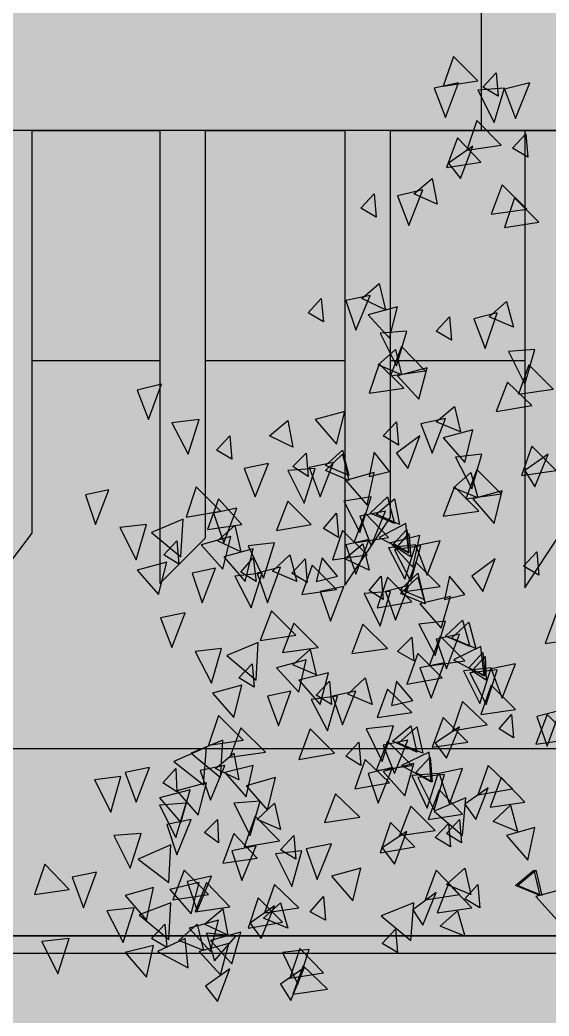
# Model space of a CAD drawing. Header units: inches. Extents: x 11.9 to 85.3, y 5.2 to 37.4.
# Drawn here: x 20.34 to 23.97, y 27 to 33.83 of the extents above; entities that cross this region are included whole.
import ezdxf

# ---------------------------------------------------------------- set-up
doc = ezdxf.new("R2010")
doc.units = ezdxf.units.IN
doc.header["$MEASUREMENT"] = 0
doc.layers.add('CAY', color=94, linetype='Continuous')
doc.layers.add('Layer1', color=7, linetype='Continuous')

msp = doc.modelspace()

# ---------------------------------------------------------------- hatches: boundary and pattern name
at = {"true_color": 0x212121}
h = msp.add_hatch(color=250, dxfattribs=at)
h.dxf.hatch_style = 1
h.paths.add_polyline_path([(54.57190659552847, 37.17983927579104), (50.06644333086626, 37.17983927579104), (50.06644333086626, 33.06538697426542), (54.57190659552847, 33.06538697426542)])
h.paths.add_polyline_path([(50.06644333086626, 37.17983927579104), (45.78028815526497, 37.17983927579104), (45.78028815526497, 33.06538697426542), (50.06644333086626, 33.06538697426542)])
h.paths.add_polyline_path([(63.63482832828137, 37.17983927579104), (59.06090084381333, 37.17983927579104), (59.06090084381333, 33.06538697426542), (63.63482832828137, 33.06538697426542)])
h.paths.add_polyline_path([(68.1994871460623, 37.17983927579104), (63.63482832828137, 37.17983927579104), (63.63482832828137, 33.06538697426542), (68.1994871460623, 33.06538697426542)])
h.paths.add_polyline_path([(72.73725798998038, 37.17983927579104), (68.1994871460623, 37.17983927579104), (68.1994871460623, 33.06538697426542), (72.73719709223224, 33.06538697426542)])
h.paths.add_polyline_path([(84.2395012463575, 37.17983927579104), (72.73725798998038, 37.17983927579104), (72.73719709223224, 33.06538697426542), (84.2395012463575, 33.06538697426542)])
h.paths.add_polyline_path([(45.78028815526497, 37.17983927579104), (41.29921296777536, 37.17983927579104), (41.29921296777536, 33.06538697426542), (45.78028815526497, 33.06538697426542)])
h.paths.add_polyline_path([(41.29921296777536, 37.17983927579104), (36.80747920339996, 37.17983927579104), (36.80747920339996, 33.06538697426542), (41.29921296777536, 33.06538697426542)])
h.paths.add_polyline_path([(36.80747920339996, 37.17983927579104), (32.30855641572708, 37.17983927579104), (32.30855641572708, 33.06538697426542), (36.80747920339996, 33.06538697426542)])
h.paths.add_polyline_path([(32.30855641572708, 37.17983927579104), (27.86789585698935, 37.17983927579104), (27.86789585698935, 33.06538697426542), (32.30855641572708, 33.06538697426542)])
h.paths.add_polyline_path([(27.86789585698935, 37.17983927579104), (23.41912413006733, 37.17983927579104), (23.41912413006733, 33.06538697426542), (27.86789585698935, 33.06538697426542)])
h.paths.add_polyline_path([(23.41912413006733, 37.17983927579104), (16.74269277088535, 37.17983927579104), (16.74269277088536, 33.06538697426542), (23.41912413006733, 33.06538697426542)])
h.paths.add_polyline_path([(76.5211362846486, 33.24814893767909), (76.5211362846486, 36.80050232343025)], flags=16)
h = msp.add_hatch(color=250, dxfattribs=at)
h.dxf.hatch_style = 1
h.paths.add_polyline_path([(84.3292979808011, 28.83121944072146), (16.83248950532897, 28.83121944072146), (16.83248950532897, 27.54859044173514), (84.3292979808011, 27.54859044173514)])
at = {"true_color": 0x636466}
h = msp.add_hatch(color=251, dxfattribs=at)
h.dxf.hatch_style = 1
edge = h.paths.add_edge_path()
edge.add_line((63.27008515313483, 27.42711186743758), (19.22049688005114, 27.42711186743758))
edge.add_line((19.22049688005114, 27.42711186743758), (19.22049688005114, 24.98862844632435))
edge.add_line((19.22049688005114, 24.98862844632435), (34.51092551065878, 24.98862844632435))
edge.add_spline(control_points=[(34.51092551065871, 24.98862844632434), (35.99142900991613, 25.13507881856365), (36.90323661476676, 24.98862844632434)], knot_values=[5.091487323738708, 5.091487323738708, 5.091487323738708, 5.99118152593925, 5.99118152593925, 5.99118152593925], weights=[0.9157336511955031, 0.8070792727981706, 0.8906515216734583], degree=2, periodic=0)
edge.add_line((36.90323661476669, 24.98862844632435), (63.27008515313483, 24.98862844632435))
edge.add_line((63.27008515313483, 24.98862844632435), (63.27008515313483, 27.42711186743758))
h.paths.add_polyline_path([(27.72061589274614, 26.93160620242005), (31.56513059625962, 26.93160620242005), (63.06123485490596, 26.93160620242005), (63.06123485490596, 25.13938413375021), (19.46964368893586, 25.13938413375021), (19.46964368893586, 25.18368565117137), (19.46964368893586, 26.93160620242005)], flags=16)
at = {"layer": 'Layer1', "true_color": 0x636466}
h = msp.add_hatch(color=251, dxfattribs=at)
h.dxf.hatch_style = 1
h.paths.add_polyline_path([(18.91550418838784, 31.49360283497256), (18.91550418838784, 33.07179527499283), (16.83248950532897, 33.07179527499283), (16.83248950532897, 28.83121944072146)])
h.paths.add_polyline_path([(20.13104685007107, 33.07179527499283), (19.23918592189307, 33.07179527499283), (19.23918592189307, 31.49360283497256), (20.13104685007107, 31.49360283497256)])
h.paths.add_polyline_path([(21.30454794892773, 33.07179527499283), (20.42833372920654, 33.07179527499283), (20.42833372920654, 31.49360283497256), (21.30454794892773, 31.49360283497256)])
h.paths.add_polyline_path([(22.57192900775345, 33.07179527499283), (21.61748153651996, 33.07179527499283), (21.61748153651996, 31.49360283497256), (22.57192900775345, 31.49360283497256)])
h.paths.add_polyline_path([(23.8080169404372, 33.07179527499283), (22.88486259534568, 33.07179527499283), (22.88486259534568, 31.49360283497256), (23.8080169404372, 31.49360283497256)])
h.paths.add_polyline_path([(24.98151803929386, 33.07179527499283), (24.10530381957267, 33.07179527499283), (24.10530381957267, 31.49360283497256), (24.98151803929386, 31.49360283497256)])
h.paths.add_polyline_path([(26.18631255506409, 33.07179527499283), (25.32574504379966, 33.07179527499283), (25.32574504379966, 31.49360283497256), (26.18631255506409, 31.49360283497256)])
h.paths.add_polyline_path([(26.82782643870536, 33.07179527499283), (26.49924614265632, 33.07179527499283), (26.49924614265632, 31.49360283497256), (26.82782643870536, 31.49360283497256)])
h.paths.add_polyline_path([(27.43804690543305, 33.07179527499283), (27.14076002629758, 33.07179527499283), (27.14076002629758, 31.49360283497256), (27.43804690543305, 31.49360283497256)])
h.paths.add_polyline_path([(28.02815121404336, 33.07179527499283), (27.70404065842655, 33.07179527499283), (27.70404065842655, 31.49360283497256), (28.02815121404336, 31.49360283497256)])
h.paths.add_polyline_path([(28.64578257554047, 33.07179527499283), (28.3317597576816, 33.07179527499283), (28.3317597576816, 31.49360283497256), (28.64578257554047, 31.49360283497256)])
h.paths.add_polyline_path([(29.22988797608048, 33.07179527499283), (28.9284032279221, 33.07179527499283), (28.9284032279221, 31.49360283497256), (29.22988797608048, 31.49360283497256)])
h.paths.add_polyline_path([(29.85793361179827, 33.07179527499283), (29.51250862846211, 33.07179527499283), (29.51250862846211, 31.49360283497256), (29.85793361179827, 31.49360283497256)])
h.paths.add_polyline_path([(30.50168062102625, 33.07179527499283), (30.14055426417991, 33.07179527499283), (30.14055426417991, 31.49360283497256), (30.50168062102625, 31.49360283497256)])
h.paths.add_polyline_path([(31.12972654751559, 33.07179527499283), (30.7528991079306, 33.07179527499283), (30.7528991079306, 31.49360283497256), (31.12972654751559, 31.49360283497256)])
h.paths.add_polyline_path([(31.67926676954022, 33.07179527499283), (31.3809447436484, 33.07179527499283), (31.3809447436484, 31.49360283497256), (31.67926676954022, 31.49360283497256)])
h.paths.add_polyline_path([(32.22880670079331, 33.07179527499283), (31.93048496567303, 33.07179527499283), (31.93048496567303, 31.49360283497256), (32.22880670079331, 31.49360283497256)])
h.paths.add_polyline_path([(32.77834692281789, 33.07179527499283), (32.43292164871019, 33.07179527499283), (32.43292164871019, 31.49360283497256), (32.77834692281789, 31.49360283497256)])
h.paths.add_polyline_path([(33.37499039305845, 33.07179527499283), (33.0295651189507, 33.07179527499283), (33.0295651189507, 31.49360283497256), (33.37499039305845, 31.49360283497256)])
h.paths.add_polyline_path([(33.95593278056032, 33.07179527499283), (33.62620858919126, 33.07179527499283), (33.62620858919126, 31.49360283497256), (33.95593278056032, 31.49360283497256)])
h.paths.add_polyline_path([(34.5996797897883, 33.07179527499283), (34.22285205943177, 33.07179527499283), (34.22285205943177, 31.49360283497256), (34.5996797897883, 31.49360283497256)])
h.paths.add_polyline_path([(35.14921972104139, 33.07179527499283), (34.81949582044388, 33.07179527499283), (34.81949582044388, 31.49360283497256), (35.14921972104139, 31.49360283497256)])
h.paths.add_polyline_path([(35.76156456479208, 33.07179527499283), (35.41613929068438, 33.07179527499283), (35.41613929068438, 31.49360283497256), (35.76156456479208, 31.49360283497256)])
h.paths.add_polyline_path([(36.35820803503265, 33.07179527499283), (35.99708167818625, 33.07179527499283), (35.99708167818625, 31.49360283497256), (36.35820803503265, 31.49360283497256)])
h.paths.add_polyline_path([(36.89727593784357, 33.07179527499283), (36.57802406568817, 33.07179527499283), (36.57802406568817, 31.49360283497256), (36.89727593784357, 31.49360283497256)])
h.paths.add_polyline_path([(37.52009281003643, 33.07179527499283), (37.17466753592868, 33.07179527499283), (37.17466753592868, 31.49360283497256), (37.52009281003643, 31.49360283497256)])
h.paths.add_polyline_path([(38.13243736301558, 33.07179527499283), (37.73990884069195, 33.07179527499283), (37.73990884069195, 31.49360283497256), (38.13243736301558, 31.49360283497256)])
h.paths.add_polyline_path([(38.70839883368143, 33.07179527499283), (38.32085122819382, 33.07179527499283), (38.32085122819382, 31.49360283497256), (38.70839883368143, 31.49360283497256)])
h.paths.add_polyline_path([(39.35214584290941, 33.07179527499283), (38.92821486433695, 33.07179527499283), (38.92821486433695, 31.49360283497256), (39.35214584290941, 31.49360283497256)])
h.paths.add_polyline_path([(39.90168577416244, 33.07179527499283), (39.55626050005475, 33.07179527499283), (39.55626050005475, 31.49360283497256), (39.90168577416244, 31.49360283497256)])
h.paths.add_polyline_path([(41.78582326285897, 33.07179527499283), (41.38900970221897, 33.07179527499283), (41.383858504454, 31.49360283497256), (41.78582326285897, 31.49360283497256)])
h.paths.add_polyline_path([(41.17347870987982, 33.07179527499283), (40.78094989678465, 33.07179527499283), (40.78094989678465, 31.49360283497256), (41.17347870987982, 31.49360283497256)])
h.paths.add_polyline_path([(40.54543278339042, 33.07179527499283), (40.16860534380544, 33.07179527499283), (40.16860534380544, 31.49360283497256), (40.54543278339042, 31.49360283497256)])
at = {"layer": 'Layer1', "true_color": 0x000000}
h = msp.add_hatch(color=18, dxfattribs=at)
h.dxf.hatch_style = 1
h.paths.add_polyline_path([(19.23918592189307, 33.07179527499283), (18.91550418838784, 33.07179527499283), (18.91550418838784, 31.49360283497256), (19.23918592189307, 31.49360283497256)])
h.paths.add_polyline_path([(19.23918592189307, 31.49360283497256), (18.91550418838784, 31.49360283497256), (18.91550418838784, 29.85607527138731), (19.23918592189307, 30.0905093001262)])
h.paths.add_polyline_path([(20.42833372920654, 33.07179527499283), (20.13104685007107, 33.07179527499283), (20.13104685007107, 31.49360283497256), (20.42833372920654, 31.49360283497256)])
h.paths.add_polyline_path([(20.42833372920654, 31.49360283497256), (20.13104685007107, 31.49360283497256), (20.13104685007107, 29.91859099718896), (20.42833372920654, 30.30931434043198)])
h.paths.add_polyline_path([(21.61748153651996, 33.07179527499283), (21.30454794892773, 33.07179527499283), (21.30454794892773, 31.49360283497256), (21.61748153651996, 31.49360283497256)])
h.paths.add_polyline_path([(21.61748153651996, 31.49360283497256), (21.30454794892773, 31.49360283497256), (21.30454794892773, 29.96547784852291), (21.61748153651996, 30.27805647753115)])
h.paths.add_polyline_path([(22.88486259534568, 31.49360283497256), (22.57192900775345, 31.49360283497256), (22.57192900775345, 29.94984886008979), (22.88486259534568, 30.41871680360215)])
h.paths.add_polyline_path([(22.88486259534568, 33.07179527499283), (22.57192900775345, 33.07179527499283), (22.57192900775345, 31.49360283497256), (22.88486259534568, 31.49360283497256)])
h.paths.add_polyline_path([(24.10530381957267, 33.07179527499284), (23.8080169404372, 33.07179527499284), (23.8080169404372, 31.49360283497256), (24.10530381957267, 31.49360283497256)])
h.paths.add_polyline_path([(24.10530381957267, 31.49360283497256), (23.8080169404372, 31.49360283497256), (23.8080169404372, 29.93421998562208), (24.10530381957267, 30.38745894070134)])
h.paths.add_polyline_path([(25.32574504379966, 31.49360283497256), (24.98151803929386, 31.49360283497256), (24.98151803929386, 29.93421998562208), (25.32574504379966, 30.35620107780051)])
h.paths.add_polyline_path([(25.32574504379966, 33.07179527499284), (24.98151803929386, 33.07179527499284), (24.98151803929386, 31.49360283497256), (25.32574504379966, 31.49360283497256)])
h.paths.add_polyline_path([(26.49924614265632, 33.07179527499284), (26.18631255506409, 33.07179527499284), (26.18631255506409, 31.49360283497256), (26.49924614265632, 31.49360283497256)])
h.paths.add_polyline_path([(26.49924614265632, 31.49360283497256), (26.18631255506409, 31.49360283497256), (26.18631255506409, 29.90296212272125), (26.49924614265632, 30.37183006623363)])
h.paths.add_polyline_path([(27.14076002629758, 31.49360283497256), (26.82782643870536, 31.49360283497256), (26.82782643870536, 29.87170425982043), (27.14076002629758, 30.38745894070134)])
h.paths.add_polyline_path([(27.14076002629758, 33.07179527499284), (26.82782643870536, 33.07179527499284), (26.82782643870536, 31.49360283497256), (27.14076002629758, 31.49360283497256)])
h.paths.add_polyline_path([(27.70404065842655, 33.07179527499284), (27.43804690543305, 33.07179527499284), (27.43804690543305, 31.49360283497256), (27.70404065842655, 31.49360283497256)])
h.paths.add_polyline_path([(27.70404065842655, 31.49360283497256), (27.43804690543305, 31.49360283497256), (27.43804690543305, 29.88733313428814), (27.70404065842655, 30.37183006623363)])
at = {"layer": 'Layer1', "true_color": 0x8d8e91}
h = msp.add_hatch(color=252, dxfattribs=at)
h.dxf.hatch_style = 1
h.paths.add_polyline_path([(18.91550418838784, 31.49360283497256), (16.83248950532897, 28.83121944072146), (84.3292979808011, 28.83121944072146), (82.88735462796149, 31.07262066612582), (74.37854018173044, 31.07262066612582), (62.98168224367314, 30.66239527428696), (50.55536155312652, 30.66239527428696), (41.96424218221921, 31.49360283497256)])
at = {"layer": 'Layer1'}
h = msp.add_hatch(color=251, dxfattribs=at)
h.dxf.hatch_style = 1
h.paths.add_polyline_path([(67.7072559451189, 27.4285711191301), (67.7072559451189, 27.54859044173514), (19.22049688005114, 27.54859044173514), (19.22049688005114, 27.4271118674376)])

# ---------------------------------------------------------------- linework, layer by layer
for points in [[(16.00984668484224, 37.38379782846963), (85.28706201932036, 37.38379782846963), (85.28706201932036, 22.17144027006592), (84.3292979808011, 22.17144027006592), (84.32929798080112, 37.18624757651845), (84.3292979808011, 33.07179527499283), (16.83248950532897, 33.07179527499283), (16.83248950532897, 37.18624757651845)], [(84.32929798080112, 27.54859044173514), (16.83248950532897, 27.54859044173514), (16.83248950532897, 24.25613870222609), (16.83248950532897, 37.18624757651845), (16.00984668484224, 37.18624757651845), (23.50892086451094, 37.18624757651845), (23.50892086451094, 33.07179527499283), (27.95769259143296, 33.07179527499283), (27.95769259143296, 37.18624757651845), (32.39835315017069, 37.18624757651845), (32.39835315017069, 33.07179527499283), (36.89727593784357, 33.07179527499283), (36.89727593784357, 37.18624757651845), (41.38900970221897, 37.18624757651845), (41.38900970221897, 32.74674624240573), (41.38900970221897, 33.07179527499283), (45.87008488970858, 33.07179527499283), (45.87008488970858, 37.18624757651845), (50.15624006530987, 37.18624757651845), (50.15624006530987, 33.07179527499283), (54.66170332997208, 33.07179527499283)], [(84.3292979808011, 27.54859044173514), (16.83248950532897, 27.54859044173514), (16.83248950532897, 24.25613870222609), (16.83248950532897, 37.18624757651845), (16.00984668484224, 37.18624757651845), (23.50892086451094, 37.18624757651845), (23.50892086451094, 33.07179527499284), (27.95769259143296, 33.07179527499284), (27.95769259143296, 37.18624757651845), (32.39835315017069, 37.18624757651845), (32.39835315017069, 33.07179527499284), (36.89727593784357, 33.07179527499284), (36.89727593784357, 37.18624757651845), (41.38900970221897, 37.18624757651845), (41.38900970221897, 32.74674624240573), (41.38900970221897, 33.07179527499284), (45.87008488970858, 33.07179527499284), (45.87008488970858, 37.18624757651845), (50.15624006530987, 37.18624757651845), (50.15624006530987, 33.07179527499284), (54.66170332997208, 33.07179527499284)], [(82.84653488037969, 31.07262066612582), (82.88735462796149, 31.07262066612582), (82.88735462796149, 33.07179527499283), (82.88735462796149, 31.07262066612582), (84.3292979808011, 28.83121944072146), (16.83248950532897, 28.83121944072146), (18.91550418838784, 31.49360283497256)], [(82.84653488037969, 31.07262066612582), (82.88735462796149, 31.07262066612582), (82.88735462796149, 33.07179527499283), (82.88735462796149, 31.07262066612582), (84.3292979808011, 28.83121944072146), (16.83248950532897, 28.83121944072146), (18.91550418838784, 31.49360283497256)], [(20.13104685007107, 29.91859099718896), (20.42833372920654, 30.30931434043198), (20.42833372920654, 33.07179527499283), (21.30454794892773, 33.07179527499283), (21.30454794892773, 29.96547784852291), (21.61748153651996, 30.27805647753115), (21.61748153651996, 33.07179527499283), (22.57192900775345, 33.07179527499283), (22.57192900775345, 29.94984886008979), (22.88486259534568, 30.41871680360215), (22.88486259534568, 33.07179527499283), (23.8080169404372, 33.07179527499283), (23.8080169404372, 29.93421998562208), (24.10530381957267, 30.38745894070134)], [(20.42833372920654, 31.49360283497256), (21.30454794892773, 31.49360283497256)], [(20.42833372920654, 31.49360283497256), (21.30454794892773, 31.49360283497256)], [(21.61748153651996, 31.49360283497256), (22.57192900775345, 31.49360283497256)], [(21.61748153651996, 31.49360283497256), (22.57192900775345, 31.49360283497256)], [(22.88486259534568, 31.49360283497256), (23.8080169404372, 31.49360283497256)], [(22.88486259534568, 31.49360283497256), (23.8080169404372, 31.49360283497256)], [(72.32120162517481, 24.44795123347515), (67.7072559451189, 24.44795123347515), (67.7072559451189, 24.06333093522597), (67.7072559451189, 27.4285711191301), (63.27008515313483, 27.42711186743758), (19.22049688005114, 27.42711186743758), (19.22049688005114, 24.98862844632435), (63.27008515313483, 24.98862844632435), (63.27008515313483, 27.42711186743758)], [(72.32120162517481, 24.44795123347516), (67.7072559451189, 24.44795123347516), (67.7072559451189, 24.06333093522597), (67.7072559451189, 27.4285711191301), (63.27008515313483, 27.42711186743758), (19.22049688005114, 27.42711186743758), (19.22049688005114, 24.98862844632435), (63.27008515313483, 24.98862844632435), (63.27008515313483, 27.42711186743758)]]:
    msp.add_lwpolyline(points)
at = {"layer": 'CAY', "color": 31, "linetype": 'Continuous', "lineweight": -2, "true_color": 0xfecc66}
for points in [[(23.31817363117088, 33.57878614001024), (23.24841102891998, 33.37647459348265), (23.48560387657302, 33.41135589460809)], [(23.52048517769849, 33.36949833325755), (23.61117656062464, 33.46716597640881), (23.62512908107483, 33.30671199123176)], [(23.18562468689418, 33.36252207303247), (23.26236354937017, 33.16021052650487), (23.35305493229632, 33.39740337415791)], [(23.48560387657302, 33.34856955258229), (23.59722404017447, 33.12532922537942), (23.66698664242535, 33.36252207303247)], [(23.66698664242535, 33.35554581280737), (23.74372550490134, 33.15323426627978), (23.8413931480526, 33.39740337415791)], [(23.47862761634794, 33.1392817458296), (23.40886501409706, 32.936970199302), (23.6460578617501, 32.97185150042745)], [(23.34607867207124, 33.02068532200308), (23.26933980959525, 32.81837377547548), (23.50653265724829, 32.85325507660092)], [(23.72279672422606, 32.95092271975219), (23.81348810715224, 33.04859036290343), (23.82744062760241, 32.88813637772638)], [(23.28329233004544, 32.84627881637584), (23.36700745274651, 32.7416349129995), (23.45072257544758, 32.96487524020237)], [(23.0460994823924, 32.63699100962316), (23.17167216644402, 32.7416349129995), (23.20655346756946, 32.56722840737225)], [(22.93447931879097, 32.62303848917298), (23.01121818126693, 32.42072694264537), (23.10888582441819, 32.66489605052351)], [(23.65303412197519, 32.69977735164895), (23.5762952594992, 32.49746580512136), (23.82046436737733, 32.53234710624682)], [(22.68333395068774, 32.53932336647189), (22.77402533361389, 32.63699100962316), (22.78797785406408, 32.47653702444609)], [(23.73674924467625, 32.6090859687228), (23.66698664242535, 32.40677442219519), (23.9041794900784, 32.44165572332065)], [(22.69031021091282, 31.91843620643893), (22.80890663473935, 32.02308010981527), (22.85076419608988, 31.84169734396294)], [(22.32056841898308, 31.82076856328768), (22.41125980190925, 31.91843620643893), (22.42521232235942, 31.75798222126187)], [(22.57869004731139, 31.90448368598875), (22.6484526495623, 31.70217213946116), (22.74612029271353, 31.9393649871142)], [(22.73216777226337, 31.8068160428375), (22.87866923699023, 31.64636205766043), (22.93447931879097, 31.86262612463821)], [(23.56234273904901, 31.79286352238733), (23.68093916287554, 31.89750742576367), (23.72977298445117, 31.72310092013642)], [(23.19957720734437, 31.69519587923606), (23.29026859027053, 31.79286352238733), (23.30422111072071, 31.63240953721025)], [(23.45769883567267, 31.77891100193715), (23.53443769814865, 31.57659945540954), (23.61815282084972, 31.82076856328768)], [(22.81588289496444, 31.68124335878588), (22.92750305856586, 31.45800303158302), (22.99726566081677, 31.69519587923606)], [(22.80193037451425, 31.46497929180812), (22.92052679834078, 31.56962319518446), (22.96238435969133, 31.39521668955721)], [(22.96238435969133, 31.59055197585972), (22.88564549721534, 31.38824042933213), (23.12283834486838, 31.42312173045758)], [(23.69489168332571, 31.55567067473428), (23.80651184692716, 31.33243034753141), (23.87627444917804, 31.56962319518446)], [(22.80890663473935, 31.47195555203319), (22.73914403248845, 31.2696440055056), (22.9763368801415, 31.30452530663105)], [(22.93447931879097, 31.38824042933213), (23.08098078351784, 31.22778644415507), (23.13679086531855, 31.44405051113284)], [(23.83441688782752, 31.46497929180812), (23.76465428557661, 31.26266774528051), (24.00184713322966, 31.29754904640596)], [(21.14855670116805, 31.29057278618086), (21.22529556364403, 31.08826123965327), (21.31598694657018, 31.33243034753141)], [(23.68791542310063, 31.34638286798159), (23.61117656062464, 31.14407132145399), (23.85534566850276, 31.18592888280453)], [(23.19957720734437, 31.0743087192031), (23.32514989139597, 31.17895262257944), (23.36700745274651, 31.00454611695221)], [(22.36940224055871, 31.08826123965327), (22.5159037052856, 30.92083099425112), (22.57171378708631, 31.14407132145399)], [(23.09493330396803, 31.06035619875292), (23.17167216644402, 30.85804465222533), (23.26236354937017, 31.09523749987837)], [(21.38574954882109, 31.06733245897801), (21.49736971242252, 30.85106839200023), (21.5741085748985, 31.08826123965327)], [(22.05547053042968, 30.97664107605185), (22.18104321448129, 31.08128497942819), (22.21592451560673, 30.89990221357586)], [(22.83681167563971, 30.97664107605185), (22.92750305856586, 31.0743087192031), (22.94145557901605, 30.91385473402604)], [(21.69270499872501, 30.87897343290059), (21.78339638165119, 30.97664107605185), (21.79734890210135, 30.81618709087478)], [(22.92750305856586, 30.85804465222533), (23.00424192104185, 30.75340074884899), (23.08795704374292, 30.97664107605185)], [(23.24841102891998, 30.96268855560167), (23.39491249364687, 30.79525831019952), (23.45072257544758, 31.01849863740238)], [(23.85534566850276, 30.90687847380094), (23.78558306625189, 30.70456692727335), (24.02277591390493, 30.73944822839881)], [(22.21592451560673, 30.76735326929916), (22.30661589853291, 30.85804465222533), (22.32056841898308, 30.69759066704825)], [(22.43916484280961, 30.77432952952424), (22.55776126663612, 30.87897343290059), (22.59961882798667, 30.70456692727335)], [(22.43916484280961, 30.73944822839881), (22.55776126663612, 30.85106839200023), (22.59961882798667, 30.6696856261479)], [(22.77402533361389, 30.86502091245041), (22.73914403248845, 30.69759066704825), (22.87866923699023, 30.73247196817371)], [(23.33212615162107, 30.83013961132497), (23.4437463152225, 30.61387554434719), (23.51350891747338, 30.85106839200023)], [(23.80651184692716, 30.73944822839881), (23.87627444917804, 30.62782806479736), (23.96696583210421, 30.85106839200023)], [(21.88106402480245, 30.75340074884899), (21.95780288727842, 30.55806546254647), (22.04849427020459, 30.78828204997442)], [(22.18104321448129, 30.73944822839881), (22.29266337808272, 30.51620790119594), (22.36940224055871, 30.75340074884899)], [(22.32754467920816, 30.76037700907406), (22.40428354168415, 30.55806546254647), (22.49497492461032, 30.79525831019952)], [(22.57869004731139, 30.6696856261479), (22.72519151203828, 30.50225538074575), (22.77402533361389, 30.72549570794862)], [(23.31817363117088, 30.62085180457228), (23.43677005499741, 30.72549570794862), (23.48560387657302, 30.55108920232137)], [(23.47862761634794, 30.74642448862389), (23.40188875387195, 30.5441129420963), (23.6460578617501, 30.57899424322173)], [(21.55317979422323, 30.62782806479736), (21.48341719197233, 30.41854025804468), (21.72061003962537, 30.46039781939521)], [(23.32514989139597, 30.62782806479736), (23.24841102891998, 30.42551651826977), (23.49258013679813, 30.46039781939521)], [(20.79276742968847, 30.57201798299665), (20.86253003193937, 30.36970643646906), (20.95322141486552, 30.6068992841221)], [(21.7066575191752, 30.5441129420963), (21.62991865669922, 30.33482513534361), (21.86711150435226, 30.36970643646906)], [(22.5647375268612, 30.53016042164612), (22.67635769046265, 30.31389635466833), (22.75309655293864, 30.55806546254647)], [(22.74612029271353, 30.44644529894503), (22.86471671654007, 30.55806546254647), (22.9135505381157, 30.37668269669414)], [(22.78797785406408, 30.43946903871995), (22.9135505381157, 30.5441129420963), (22.94843183924113, 30.36970643646906)], [(23.45072257544758, 30.5441129420963), (23.59722404017447, 30.37668269669414), (23.65303412197519, 30.59992302389701)], [(21.67177621804976, 30.44644529894503), (21.74153882030064, 30.24413375241744), (21.83223020322682, 30.48132660007049)], [(22.18104321448129, 30.53016042164612), (22.1043043520053, 30.32784887511851), (22.34149719965835, 30.36970643646906)], [(22.42521232235942, 30.34180139556869), (22.5159037052856, 30.44644529894503), (22.52985622573576, 30.2790150535429)], [(22.71123899158809, 30.44644529894503), (22.63450012911211, 30.24413375241744), (22.87169297676515, 30.2790150535429)], [(22.67635769046265, 30.42551651826977), (22.75309655293864, 30.22320497174217), (22.85076419608988, 30.46039781939521)], [(21.02996027734151, 30.34877765579379), (21.14158044094294, 30.12553732859092), (21.21134304319384, 30.36970643646906)], [(21.24622434431928, 30.31389635466833), (21.44853589084688, 30.14646610926619), (21.46248841129708, 30.4045877375945)], [(21.69968125895012, 30.25808627286762), (21.81827768277663, 30.36273017624396), (21.86013524412718, 30.18134741039163)], [(22.99028940059168, 30.37668269669414), (22.80890663473935, 30.2790150535429), (23.01121818126693, 30.17437115016655)], [(21.58806109534867, 30.23018123196726), (21.73456256007556, 30.06275098656511), (21.79037264187627, 30.28599131376798)], [(22.55776126663612, 30.32784887511851), (22.48799866438524, 30.12553732859092), (22.72519151203828, 30.16041862971637)], [(22.88564549721534, 30.24413375241744), (23.03912322216729, 30.07670350701529), (23.08795704374292, 30.29296757399307)], [(22.90657427789059, 30.23715749219236), (22.99726566081677, 30.33482513534361), (23.01121818126693, 30.17437115016655)], [(22.92750305856586, 30.20925245129199), (23.01121818126693, 30.30692009444325), (23.02517070171712, 30.14646610926619)], [(21.32993946702037, 30.16041862971637), (21.42063084994653, 30.25808627286762), (21.43458337039672, 30.09763228769057)], [(21.74153882030064, 30.14646610926619), (21.88804028502753, 29.97903586386404), (21.94385036682825, 30.20227619106691)], [(21.90896906570281, 30.22320497174217), (22.01361296907915, 29.99996464453931), (22.09035183155511, 30.24413375241744)], [(22.57171378708631, 30.13251358881601), (22.69728647113793, 30.23715749219236), (22.73914403248845, 30.05577472634003)], [(22.57869004731139, 30.23018123196726), (22.6484526495623, 30.02786968543967), (22.73914403248845, 30.26506253309271)], [(22.87169297676515, 30.20925245129199), (22.98331314036658, 29.99298838431422), (23.06005200284256, 30.23018123196726)], [(22.9135505381157, 30.19529993084181), (23.02517070171712, 29.97903586386404), (23.09493330396803, 30.22320497174217)], [(23.06005200284256, 30.22320497174217), (23.13679086531855, 30.02089342521458), (23.22748224824473, 30.25808627286762)], [(21.86013524412718, 30.04182220588985), (21.94385036682825, 30.1394898490411), (21.96477914750352, 29.97903586386404)], [(22.07639931110495, 30.04879846611493), (22.19499573493146, 30.16041862971637), (22.24382955650709, 29.97903586386404)], [(22.20894825538165, 30.03484594566476), (22.2996396383078, 30.13251358881601), (22.31359215875799, 29.97205960363894)], [(22.41823606213434, 30.1394898490411), (22.37637850078379, 29.97903586386404), (22.52287996551068, 30.01391716498949)], [(23.4437463152225, 30.01391716498949), (23.52048517769849, 29.90927326161315), (23.60420030039955, 30.13251358881601)], [(23.79953558670205, 30.08367976724039), (23.89022696962823, 30.18134741039163), (23.9041794900784, 30.02089342521458)], [(21.14855670116805, 30.05577472634003), (21.29505816589491, 29.88834448093788), (21.35086824769563, 30.11158480814074)], [(21.52527475332287, 30.03484594566476), (21.59503735557378, 29.83253439913716), (21.68572873849993, 30.06972724679021)], [(21.9717554077286, 30.03484594566476), (22.04151800997951, 29.83253439913716), (22.13220939290566, 30.07670350701529)], [(22.34847345988343, 30.09065602746547), (22.27871085763255, 29.88834448093788), (22.5159037052856, 29.92322578206333)], [(23.06005200284256, 30.11158480814074), (22.98331314036658, 29.90927326161315), (23.22748224824473, 29.94415456273859)], [(21.81827768277663, 30.01391716498949), (21.92989784637805, 29.79765309801171), (22.00663670885404, 30.03484594566476)], [(22.73914403248845, 29.91624952183823), (22.82285915518952, 30.01391716498949), (22.83681167563971, 29.85346317981242)], [(22.86471671654007, 30.0069409047644), (22.79495411428916, 29.79765309801171), (23.03214696194221, 29.83951065936224)], [(22.95540809946622, 29.92322578206333), (23.07400452329275, 30.03484594566476), (23.11586208464328, 29.85346317981242)], [(22.95540809946622, 29.89532074116297), (23.07400452329275, 30.0069409047644), (23.12283834486838, 29.82555813891207)], [(23.29026859027053, 30.01391716498949), (23.25538728914508, 29.85346317981242), (23.39491249364687, 29.88834448093788)], [(22.40428354168415, 29.90927326161315), (22.47404614393505, 29.70696171508554), (22.5647375268612, 29.94415456273859)], [(22.85076419608988, 29.90927326161315), (22.92052679834078, 29.71393797531064), (23.01121818126693, 29.95113082296369)], [(22.70426273136301, 29.89532074116297), (22.81588289496444, 29.6720804139601), (22.88564549721534, 29.90927326161315)], [(23.08795704374292, 29.82555813891207), (23.23445850846981, 29.65812789350992), (23.29724485049561, 29.8743919604877)], [(21.3090106863451, 29.72789049576082), (21.38574954882109, 29.52557894923321), (21.47644093174724, 29.76277179688626)], [(22.06942305087987, 29.77672431733645), (21.99268418840388, 29.57441277080884), (22.236853296282, 29.6092940719343)], [(24.02277591390493, 29.75579553666118), (23.94603705142895, 29.55348399013358), (24.19020615930707, 29.58836529125902)], [(22.22290077583184, 29.69300919463537), (22.14616191335585, 29.49069764810777), (22.39033102123398, 29.52557894923321)], [(22.69728647113793, 29.68603293441028), (22.62054760866194, 29.48372138788268), (22.86471671654007, 29.51860268900813)], [(23.08098078351784, 29.68603293441028), (23.19260094711926, 29.4697688674325), (23.26236354937017, 29.70696171508554)], [(23.26236354937017, 29.6023178117092), (23.38095997319668, 29.71393797531064), (23.42979379477231, 29.53255520945831)], [(23.30422111072071, 29.58836529125902), (23.42281753454722, 29.69998545486046), (23.47165135612286, 29.51860268900813)], [(22.93447931879097, 29.49767390833286), (23.03214696194221, 29.59534155148412), (23.0460994823924, 29.43488756630706)], [(23.22748224824473, 29.6023178117092), (23.15074338576874, 29.40000626518161), (23.39491249364687, 29.43488756630706)], [(23.19957720734437, 29.58138903103394), (23.26933980959525, 29.37907748450634), (23.36003119252143, 29.61627033215938)], [(21.54620353399815, 29.49767390833286), (21.65782369759958, 29.28140984135509), (21.72758629985048, 29.51860268900813)], [(21.76246760097592, 29.4697688674325), (21.96477914750352, 29.30233862203036), (21.97873166795369, 29.56046025035867)], [(23.50653265724829, 29.53255520945831), (23.31817363117088, 29.44186382653215), (23.52746143792357, 29.33024366293072)], [(22.21592451560673, 29.40698252540669), (22.33452093943326, 29.51162642878304), (22.37637850078379, 29.3372199231558)], [(23.07400452329275, 29.48372138788268), (22.99726566081677, 29.27443358112999), (23.24143476869489, 29.31629114248054)], [(23.42281753454722, 29.38605374473143), (23.52048517769849, 29.49069764810777), (23.53443769814865, 29.33024366293072)], [(23.4437463152225, 29.36512496405616), (23.53443769814865, 29.46279260720742), (23.54141395837376, 29.30233862203036)], [(21.84618272367699, 29.31629114248054), (21.93687410660316, 29.41395878563179), (21.95082662705333, 29.25350480045473)], [(22.1043043520053, 29.38605374473143), (22.25778207695728, 29.21862349932928), (22.30661589853291, 29.44186382653215)], [(23.08795704374292, 29.38605374473143), (23.16469590621891, 29.17676593797875), (23.25538728914508, 29.42093504585688)], [(23.38793623342178, 29.36512496405616), (23.49955639702321, 29.14188463685329), (23.5762952594992, 29.38605374473143)], [(23.5762952594992, 29.37907748450634), (23.65303412197519, 29.17676593797875), (23.74372550490134, 29.41395878563179)], [(22.25778207695728, 29.30233862203036), (22.40428354168415, 29.13490837662821), (22.46009362348488, 29.35117244360598)], [(22.59264256776158, 29.2046709788791), (22.71123899158809, 29.31629114248054), (22.76007281316372, 29.13490837662821)], [(23.42979379477231, 29.35117244360598), (23.54141395837376, 29.13490837662821), (23.61815282084972, 29.37210122428125)], [(21.66479995782466, 29.21164723910419), (21.81130142255154, 29.04421699370204), (21.86711150435226, 29.26745732090491)], [(22.37637850078379, 29.19769471865402), (22.46706988370996, 29.29536236180527), (22.48102240416013, 29.13490837662821)], [(22.92750305856586, 29.29536236180527), (22.89262175744042, 29.12793211640311), (23.03912322216729, 29.16281341752857)], [(23.5762952594992, 29.26745732090491), (23.50653265724829, 29.06514577437732), (23.74372550490134, 29.10002707550276)], [(22.04151800997951, 29.19071845842892), (22.11825687245549, 28.98840691190133), (22.20197199515657, 29.22559975955437)], [(22.34149719965835, 29.16978967775365), (22.45311736325977, 28.95352561077588), (22.52287996551068, 29.19071845842892)], [(22.48799866438524, 29.19071845842892), (22.55776126663612, 28.99538317212641), (22.6484526495623, 29.22559975955437)], [(22.86471671654007, 29.23955228000455), (22.79495411428916, 29.04421699370204), (23.03214696194221, 29.07909829482749)], [(23.38095997319668, 29.15583715730347), (23.3111973709458, 28.95352561077588), (23.54839021859884, 28.99538317212641)], [(21.7066575191752, 29.05816951415222), (21.6368949169243, 28.85585796762463), (21.87408776457734, 28.89073926875007)], [(23.24841102891998, 29.04421699370204), (23.17167216644402, 28.84190544717445), (23.41584127432214, 28.87678674829989)], [(23.63210534129991, 28.96747813122606), (23.71582046400098, 29.06514577437732), (23.72977298445117, 28.90469178920025)], [(23.95998957187911, 29.06514577437732), (23.88325070940315, 28.86283422784971), (24.12741981728128, 28.89771552897517)], [(23.89022696962823, 29.05119325392712), (23.95998957187911, 28.84888170739953), (24.05068095480529, 29.09305081527767)], [(21.86013524412718, 28.97445439145115), (21.78339638165119, 28.77214284492355), (22.02756548952932, 28.807024146049)], [(22.71821525181317, 28.96747813122606), (22.82983541541463, 28.74423780402319), (22.90657427789059, 28.98840691190133)], [(22.89959801766551, 28.88376300852499), (23.02517070171712, 28.98840691190133), (23.06702826306767, 28.807024146049)], [(22.94145557901605, 28.8698104880748), (23.06702826306767, 28.98143065167623), (23.10888582441819, 28.8000478858239)], [(23.19260094711926, 28.8698104880748), (23.26933980959525, 28.76516658469847), (23.36003119252143, 28.98143065167623)], [(22.33452093943326, 28.96747813122606), (22.25778207695728, 28.75819032447337), (22.50195118483541, 28.8000478858239)], [(21.39970206927126, 28.74423780402319), (21.60201361579886, 28.58378381884614), (21.62294239647413, 28.84190544717445)], [(21.51829849309779, 28.8000478858239), (21.72061003962537, 28.63261764042176), (21.73456256007556, 28.89073926875007)], [(22.57869004731139, 28.77911910514864), (22.66938143023755, 28.87678674829989), (22.68333395068774, 28.71633276312284)], [(22.86471671654007, 28.88376300852499), (22.78797785406408, 28.68145146199738), (23.03214696194221, 28.71633276312284)], [(22.83681167563971, 28.85585796762463), (22.9135505381157, 28.66052268132212), (23.00424192104185, 28.89073926875007)], [(21.68572873849993, 28.69540398244756), (21.81130142255154, 28.8000478858239), (21.84618272367699, 28.61866511997158)], [(23.15074338576874, 28.807024146049), (22.96238435969133, 28.71633276312284), (23.16469590621891, 28.60471259952141)], [(23.06005200284256, 28.6674989415472), (23.15771964599382, 28.77214284492355), (23.17167216644402, 28.60471259952141)], [(21.06484157846698, 28.6674989415472), (21.14158044094294, 28.46518739501961), (21.23227182386912, 28.70238024267266)], [(21.58108483512358, 28.68145146199738), (21.65084743737449, 28.47913991546979), (21.74851508052575, 28.71633276312284)], [(21.74851508052575, 28.6674989415472), (21.89501654525262, 28.50006869614506), (21.94385036682825, 28.71633276312284)], [(22.71123899158809, 28.75819032447337), (22.64147638933719, 28.55587877794578), (22.87866923699023, 28.59773633929631)], [(22.73216777226337, 28.66052268132212), (22.80193037451425, 28.45821113479452), (22.89959801766551, 28.70238024267266)], [(22.83681167563971, 28.6744752017723), (22.98331314036658, 28.50704495637015), (23.0460994823924, 28.73028528357301)], [(23.55536647882393, 28.71633276312284), (23.48560387657302, 28.51402121659524), (23.72279672422606, 28.55587877794578)], [(20.85555377171429, 28.61866511997158), (20.96717393531571, 28.39542479276872), (21.03693653756662, 28.63959390064685)], [(21.32296320679527, 28.59773633929631), (21.41365458972145, 28.69540398244756), (21.42063084994653, 28.53494999727051)], [(21.89501654525262, 28.57680755862104), (22.04151800997951, 28.4093773132189), (22.09732809178022, 28.63261764042176)], [(23.03214696194221, 28.64657016087194), (23.13679086531855, 28.42332983366908), (23.21352972779454, 28.66052268132212)], [(23.07400452329275, 28.63261764042176), (23.18562468689418, 28.4093773132189), (23.25538728914508, 28.65354642109703)], [(23.22050598801962, 28.66052268132212), (23.29026859027053, 28.45123487456943), (23.38095997319668, 28.69540398244756)], [(23.6460578617501, 28.63261764042176), (23.56931899927412, 28.43030609389416), (23.80651184692716, 28.46518739501961)], [(21.42063084994653, 28.5419262574956), (21.56713231467342, 28.37449601209345), (21.62294239647413, 28.59773633929631)], [(23.39491249364687, 28.45123487456943), (23.47165135612286, 28.34659097119309), (23.55536647882393, 28.56285503817086)], [(21.30203442612002, 28.49309243591997), (21.44853589084688, 28.32566219051782), (21.51132223287271, 28.54890251772068)], [(22.50892744506049, 28.52099747682033), (22.4321885825845, 28.32566219051782), (22.67635769046265, 28.36054349164327)], [(23.22050598801962, 28.54890251772068), (23.14376712554363, 28.34659097119309), (23.38095997319668, 28.38147227231854)], [(23.18562468689418, 28.4024010529938), (23.38095997319668, 28.23497080759166), (23.40188875387195, 28.49309243591997)], [(21.30203442612002, 28.44425861434434), (21.41365458972145, 28.22101828714147), (21.48341719197233, 28.45821113479452)], [(21.81130142255154, 28.45821113479452), (21.92292158615297, 28.23497080759166), (21.99268418840388, 28.47216365524471)], [(21.9717554077286, 28.34659097119309), (22.09035183155511, 28.45821113479452), (22.13220939290566, 28.2768283689422)], [(23.02517070171712, 28.43728235411925), (22.94843183924113, 28.23497080759166), (23.19260094711926, 28.2698521087171)], [(23.59024777994937, 28.33263845074291), (23.7088442037759, 28.44425861434434), (23.75767802535153, 28.26287584849202)], [(21.95780288727842, 28.36751975186836), (21.88106402480245, 28.15823194511567), (22.12523313268058, 28.20008950646621)], [(21.35086824769563, 28.31170967006764), (21.42063084994653, 28.10242186331495), (21.51829849309779, 28.34659097119309)], [(21.60898987602394, 28.25589958826693), (21.69968125895012, 28.34659097119309), (21.7066575191752, 28.18613698601603)], [(22.88564549721534, 28.32566219051782), (22.81588289496444, 28.11637438376514), (23.05307574261748, 28.15823194511567)], [(23.19260094711926, 28.22101828714147), (23.28329233004544, 28.31868593029273), (23.29724485049561, 28.15823194511567)], [(23.26933980959525, 28.24892332804184), (23.36003119252143, 28.34659097119309), (23.37398371297159, 28.18613698601603)], [(23.68093916287554, 28.23497080759166), (23.82744062760241, 28.06754056218951), (23.87627444917804, 28.29078088939237)], [(20.98810271599099, 28.23497080759166), (21.09972287959241, 28.0117304803888), (21.1764617420684, 28.24892332804184)], [(21.81130142255154, 28.24892332804184), (21.73456256007556, 28.04661178151424), (21.9717554077286, 28.08149308263969)], [(22.13220939290566, 28.1373031644404), (22.22290077583184, 28.23497080759166), (22.236853296282, 28.07451682241459)], [(22.82983541541463, 28.15125568489058), (22.9135505381157, 28.03963552128915), (22.99726566081677, 28.26287584849202)], [(21.15553296139313, 28.07451682241459), (21.36482076814582, 27.91406283723754), (21.37877328859598, 28.17218446556585)], [(21.79734890210135, 28.13032690421532), (21.86711150435226, 27.92801535768772), (21.96477914750352, 28.16520820534076)], [(22.30661589853291, 28.14427942466549), (22.3833547610089, 27.93499161791281), (22.48102240416013, 28.17916072579094)], [(22.09732809178022, 28.10939812354005), (22.20894825538165, 27.88615779633718), (22.27871085763255, 28.13032690421532)], [(20.5137170206849, 28.03963552128915), (20.443954418434, 27.83034771453647), (20.68114726608704, 27.86522901566191)], [(20.70207604676231, 27.94894413836299), (20.7788149092383, 27.7396563316103), (20.86950629216445, 27.98382543948843)], [(21.46946467152216, 27.99777795993862), (21.39272580904617, 27.79546641341102), (21.6368949169243, 27.83034771453647)], [(21.49039345219743, 27.92103909746263), (21.56015605444831, 27.71872755093503), (21.65782369759958, 27.95592039858807)], [(22.48102240416013, 27.95592039858807), (22.62752386888702, 27.78849015318593), (22.68333395068774, 28.0117304803888)], [(23.19957720734437, 27.99777795993862), (23.12283834486838, 27.79546641341102), (23.36003119252143, 27.83034771453647)], [(23.26933980959525, 27.90011031678736), (23.39491249364687, 28.0117304803888), (23.43677005499741, 27.83034771453647)], [(23.74372550490134, 27.89313405656227), (23.86929818895295, 27.99777795993862), (23.9111557503035, 27.82337145431137)], [(23.75767802535153, 27.89313405656227), (23.88325070940315, 27.99777795993862), (23.92510827075367, 27.82337145431137)], [(21.06484157846698, 27.82337145431137), (21.21134304319384, 27.65594120890923), (21.26017686476947, 27.8791815361121)], [(21.3717970283709, 27.86522901566191), (21.51829849309779, 27.69779877025977), (21.5741085748985, 27.91406283723754)], [(21.62294239647413, 27.91406283723754), (21.54620353399815, 27.71175129070994), (21.78339638165119, 27.74663259183539)], [(22.09035183155511, 27.90011031678736), (22.02058922930424, 27.70477503048485), (22.25778207695728, 27.7396563316103)], [(23.28329233004544, 27.90708657701245), (23.20655346756946, 27.70477503048485), (23.4437463152225, 27.7396563316103)], [(23.39491249364687, 27.80244267363611), (23.48560387657302, 27.90011031678736), (23.49955639702321, 27.7396563316103)], [(21.97873166795369, 27.8094189338612), (21.90896906570281, 27.60013112710851), (22.14616191335585, 27.64198868845905)], [(22.33452093943326, 27.71175129070994), (22.42521232235942, 27.81639519408629), (22.43916484280961, 27.65594120890923)], [(23.03912322216729, 27.72570381116012), (23.10888582441819, 27.62105990778378), (23.19957720734437, 27.84430023498664)], [(23.88325070940315, 27.81639519408629), (24.02975217413001, 27.65594120890923), (24.08556225593072, 27.872205275887)], [(21.16250922161821, 27.69082251003467), (21.36482076814582, 27.52339226463253), (21.37877328859598, 27.77453763273575)], [(21.92292158615297, 27.63501242823396), (21.99966044862896, 27.53036852485761), (22.09035183155511, 27.75360885206048)], [(22.01361296907915, 27.66989372935941), (22.13220939290566, 27.77453763273575), (22.18104321448129, 27.60013112710851)], [(22.82285915518952, 27.68384624980959), (23.02517070171712, 27.51641600440744), (23.0460994823924, 27.77453763273575)], [(20.93926889441536, 27.71872755093503), (21.05088905801679, 27.50246348395726), (21.12762792049277, 27.7396563316103)], [(21.60898987602394, 27.62803616800886), (21.73456256007556, 27.73268007138521), (21.769443861201, 27.55129730553289)], [(23.22748224824473, 27.61408364755868), (23.34607867207124, 27.71872755093503), (23.39491249364687, 27.54432104530779)], [(21.24622434431928, 27.53036852485761), (21.33691572724546, 27.62803616800886), (21.35086824769563, 27.46758218283181)], [(21.43458337039672, 27.51641600440744), (21.56015605444831, 27.62803616800886), (21.60201361579886, 27.44665340215654)], [(21.5043459726476, 27.60013112710851), (21.65084743737449, 27.43967714193145), (21.7066575191752, 27.65594120890923)], [(21.62294239647413, 27.56524982598307), (21.67875247827484, 27.37689079990564), (21.82525394300172, 27.54432104530779)], [(21.65084743737449, 27.51641600440744), (21.79734890210135, 27.35596201923038), (21.86013524412718, 27.57222608620815)], [(22.82983541541463, 27.49548722373216), (22.92052679834078, 27.59315486688342), (22.93447931879097, 27.43270088170636)], [(20.49278824000963, 27.50943974418234), (20.60440840361105, 27.28619941697949), (20.68114726608704, 27.53036852485761)], [(21.06484157846698, 27.43270088170636), (21.21134304319384, 27.26527063630422), (21.26017686476947, 27.48153470328198)], [(21.47644093174724, 27.53036852485761), (21.28808190566983, 27.43967714193145), (21.49736971242252, 27.32805697833002)], [(21.5741085748985, 27.43967714193145), (21.72061003962537, 27.27922315675439), (21.77642012142611, 27.49548722373216)], [(22.14616191335585, 27.43270088170636), (22.2508058167322, 27.21643681472858), (22.32754467920816, 27.45362966238163)], [(22.26475833718236, 27.46060592260672), (22.19499573493146, 27.25829437607912), (22.42521232235942, 27.29317567720457)], [(22.28568711785763, 27.3420094987802), (22.21592451560673, 27.14667421247769), (22.45311736325977, 27.18155551360314)], [(21.61596613624903, 27.2024842942784), (21.69968125895012, 27.09784039090206), (21.78339638165119, 27.32108071810493)], [(22.13220939290566, 27.21643681472858), (22.20197199515657, 27.10481665112716), (22.29266337808272, 27.32805697833002)]]:
    msp.add_lwpolyline(points, close=True, dxfattribs=at)
at = {"layer": 'Layer1'}
for points in [[(67.7072559451189, 27.4285711191301), (19.22049688005114, 27.4271118674376), (19.22049688005114, 27.54859044173514), (67.7072559451189, 27.54859044173514)], [(67.7072559451189, 27.4285711191301), (19.22049688005114, 27.4271118674376), (19.22049688005114, 27.54859044173514), (67.7072559451189, 27.54859044173514)], [(67.7072559451189, 27.4285711191301), (19.22049688005114, 27.4271118674376), (19.22049688005114, 27.54859044173515), (67.7072559451189, 27.54859044173515)]]:
    msp.add_lwpolyline(points, close=True, dxfattribs=at)

doc.saveas('drawing.dxf')
